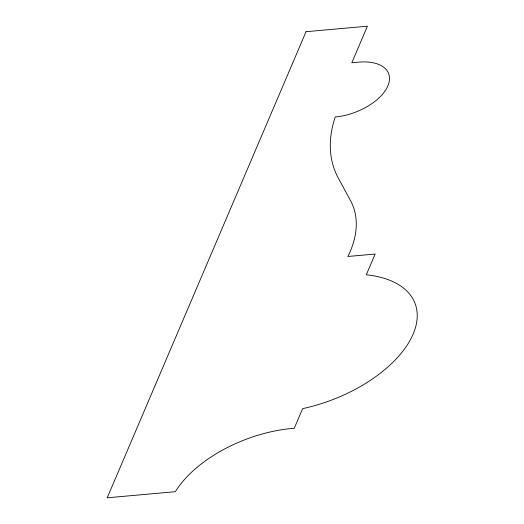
<?xml version="1.0" encoding="UTF-8"?>
<svg xmlns="http://www.w3.org/2000/svg" width="524" height="524" viewBox="0 0 524 524"><rect width="100%" height="100%" fill="white"/><g stroke="black" fill="none" stroke-linecap="round" stroke-linejoin="round"><path stroke-width="0.79" d="M306.042 31.702L107.204 497.8L175.396 491.682A102.442 55.492 -21 0 1 294.259 428.291L302.649 408.628A111.573 60.437 -21 0 0 412.067 336.487A111.573 60.437 -21 0 0 366.302 274.792L375.158 254.035L347.877 256.478A164.32 89.015 -21 0 0 350.314 200.181L338.458 178.396A224.986 121.876 -21 0 1 335.249 116.983A44.625 24.176 -21 0 0 387.858 85.897A44.625 24.176 -21 0 0 358.639 62.146L351.82 62.756L367.416 26.2L306.042 31.702"/></g></svg>
